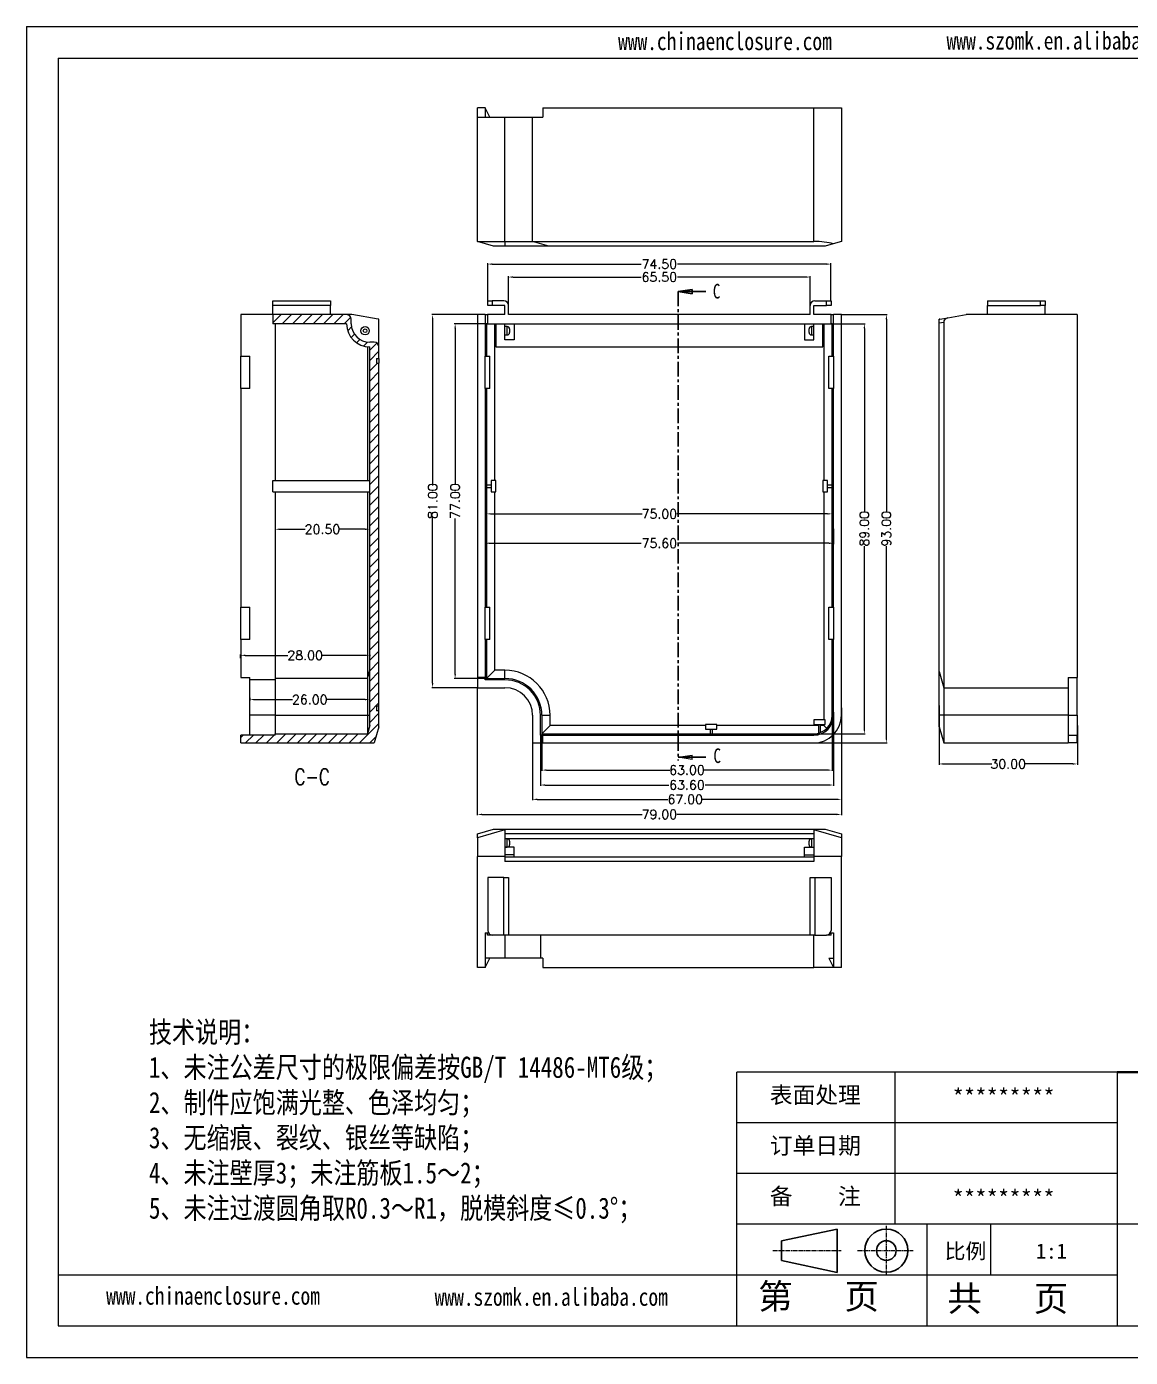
# Model space of a CAD drawing. Header units: inches. Extents: x 1800 to 3196, y 326 to 616.
# Drawn here: x 2262.4 to 2501.9, y 326.9 to 615.9 of the extents above; entities that cross this region are included whole.
import ezdxf

# ---------------------------------------------------------------- set-up
doc = ezdxf.new("R2010")
doc.units = ezdxf.units.IN
doc.header["$LTSCALE"] = 0.05
doc.linetypes.add('CENTER2', pattern=[28.575, 19.05, -3.175, 3.175, -3.175])
doc.linetypes.add('CENTERX2', pattern=[101.6, 63.5, -12.7, 12.7, -12.7])
doc.layers.add('文字', color=81, linetype='Continuous')
for name, color, linetype, lineweight in [('粗实线', 7, 'Continuous', 30), ('细实线', 3, 'Continuous', 9), ('细点划线', 2, 'CENTER2', 9)]:
    doc.layers.add(name, color=color, linetype=linetype, lineweight=lineweight)
doc.styles.add('SLDTEXTSTYLE0', font='TXT', dxfattribs={"width": 0.75})
doc.styles.add('SLDTEXTSTYLE3', font='TXT', dxfattribs={"width": 0.75, "bigfont": 'bigfont'})
doc.styles.get("Standard").update_dxf_attribs({"font": 'txt', "bigfont": 'gbcbig.shx'})
doc.styles.add('宋体', font='', dxfattribs={"width": 0.8, "height": 3.5})
doc.styles.get('宋体').set_extended_font_data('SimSun')
doc.dimstyles.new('2.5', dxfattribs={"dimtxt": 2, "dimasz": 1, "dimexe": 0.18, "dimexo": 0.0625, "dimgap": 0.09, "dimtad": 0, "dimzin": 0, "dimdsep": 46, "dimtxsty": 'Standard', "dimcen": 1, "dimclrd": 3, "dimclre": 3, "dimclrt": 256, "dimadec": 0, "dimazin": 2, "dimtfac": 1, "dimtofl": 0, "dimtmove": 0, "dimatfit": 3, "dimfxl": 1, "dimtolj": 1, "dimtzin": 0, "dimarcsym": 0})

# ---------------------------------------------------------------- blocks, each defined once
blk = doc.blocks.new('_CLOSED')
at = {"color": 0, "linetype": 'ByBlock', "lineweight": -2}
for p, q in [((-1, 0.166667), (0, 0)), ((-1, 0.166667), (-1, -0.166667)), ((0, 0), (-1, -0.166667)), ((0, 0), (-1, 0))]:
    blk.add_line(p, q, dxfattribs=at)
blk = doc.blocks.new('*D254')
at = {"color": 3, "lineweight": -2}
for p, q in [((2439.16, 466.25), (2439.16, 447.89)), ((2372.16, 460.25), (2372.16, 447.89)), ((2373.16, 448.07), (2401.53, 448.07)), ((2438.16, 448.07), (2409.04, 448.07))]:
    blk.add_line(p, q, dxfattribs=at)
at = {"color": 3}
for points in [[(2373.16, 448.24), (2373.16, 447.9), (2372.16, 448.07)], [(2438.16, 448.24), (2438.16, 447.9), (2439.16, 448.07)]]:
    blk.add_solid(points, dxfattribs=at)
at = {"layer": 'Defpoints', "color": 0}
for p in [(2439.16, 466.32), (2372.16, 460.32), (2439.16, 448.07)]:
    blk.add_point(p, dxfattribs=at)
at = {"insert": (2405.28, 448.07), "char_height": 2, "attachment_point": 5}
blk.add_mtext('\\A1;67.00', dxfattribs=at)
blk = doc.blocks.new('*D255')
at = {"color": 3, "lineweight": -2}
for p, q in [((2437.46, 466.97), (2437.46, 451)), ((2373.86, 461.95), (2373.86, 451)), ((2374.86, 451.18), (2401.74, 451.18)), ((2436.46, 451.18), (2409.59, 451.18))]:
    blk.add_line(p, q, dxfattribs=at)
at = {"color": 3}
for points in [[(2374.86, 451.35), (2374.86, 451.01), (2373.86, 451.18)], [(2436.46, 451.35), (2436.46, 451.01), (2437.46, 451.18)]]:
    blk.add_solid(points, dxfattribs=at)
at = {"layer": 'Defpoints', "color": 0}
for p in [(2437.46, 467.03), (2373.86, 462.02), (2373.86, 451.18)]:
    blk.add_point(p, dxfattribs=at)
at = {"insert": (2405.66, 451.18), "char_height": 2, "attachment_point": 5}
blk.add_mtext('\\A1;63.60', dxfattribs=at)
blk = doc.blocks.new('*D256')
at = {"color": 3, "lineweight": -2}
for p, q in [((2437.16, 466.25), (2437.16, 454.24)), ((2374.16, 462.25), (2374.16, 454.24)), ((2375.16, 454.42), (2401.91, 454.42)), ((2436.16, 454.42), (2409.42, 454.42))]:
    blk.add_line(p, q, dxfattribs=at)
at = {"color": 3}
for points in [[(2375.16, 454.59), (2375.16, 454.26), (2374.16, 454.42)], [(2436.16, 454.59), (2436.16, 454.26), (2437.16, 454.42)]]:
    blk.add_solid(points, dxfattribs=at)
at = {"layer": 'Defpoints', "color": 0}
for p in [(2437.16, 466.32), (2374.16, 462.32), (2374.16, 454.42)]:
    blk.add_point(p, dxfattribs=at)
at = {"insert": (2405.66, 454.42), "char_height": 2, "attachment_point": 5}
blk.add_mtext('\\A1;63.00', dxfattribs=at)
blk = doc.blocks.new('*D257')
at = {"color": 3, "lineweight": -2}
for p, q in [((2360.16, 472.25), (2360.16, 444.62)), ((2439.16, 467.91), (2439.16, 444.62)), ((2361.16, 444.8), (2395.91, 444.8)), ((2438.16, 444.8), (2403.42, 444.8))]:
    blk.add_line(p, q, dxfattribs=at)
at = {"color": 3}
for points in [[(2361.16, 444.96), (2361.16, 444.63), (2360.16, 444.8)], [(2438.16, 444.96), (2438.16, 444.63), (2439.16, 444.8)]]:
    blk.add_solid(points, dxfattribs=at)
at = {"layer": 'Defpoints', "color": 0}
for p in [(2360.16, 472.32), (2439.16, 467.98), (2360.16, 444.8)]:
    blk.add_point(p, dxfattribs=at)
at = {"insert": (2399.66, 444.8), "char_height": 2, "attachment_point": 5}
blk.add_mtext('\\A1;79.00', dxfattribs=at)
blk = doc.blocks.new('*D261')
at = {"color": 3, "lineweight": -2}
for p, q in [((2439.23, 553.32), (2449.11, 553.32)), ((2448.93, 552.32), (2448.93, 510.57)), ((2448.93, 461.32), (2448.93, 503.06)), ((2433.23, 460.32), (2449.11, 460.32))]:
    blk.add_line(p, q, dxfattribs=at)
at = {"color": 3}
for points in [[(2448.76, 552.32), (2449.09, 552.32), (2448.93, 553.32)], [(2448.76, 461.32), (2449.09, 461.32), (2448.93, 460.32)]]:
    blk.add_solid(points, dxfattribs=at)
at = {"layer": 'Defpoints', "color": 0}
for p in [(2439.16, 553.32), (2448.93, 553.32), (2433.16, 460.32)]:
    blk.add_point(p, dxfattribs=at)
at = {"insert": (2448.93, 506.82), "char_height": 2, "attachment_point": 5, "rotation": 90}
blk.add_mtext('\\A1;93.00', dxfattribs=at)
blk = doc.blocks.new('*D262')
at = {"color": 3, "lineweight": -2}
for p, q in [((2429.62, 551.32), (2444.33, 551.32)), ((2444.15, 550.32), (2444.15, 510.57)), ((2444.15, 463.32), (2444.15, 503.06)), ((2433.23, 462.32), (2444.33, 462.32))]:
    blk.add_line(p, q, dxfattribs=at)
at = {"color": 3}
for points in [[(2443.98, 550.32), (2444.32, 550.32), (2444.15, 551.32)], [(2443.98, 463.32), (2444.32, 463.32), (2444.15, 462.32)]]:
    blk.add_solid(points, dxfattribs=at)
at = {"layer": 'Defpoints', "color": 0}
for p in [(2429.56, 551.32), (2444.15, 551.32), (2433.16, 462.32)]:
    blk.add_point(p, dxfattribs=at)
at = {"insert": (2444.15, 506.82), "char_height": 2, "attachment_point": 5, "rotation": 90}
blk.add_mtext('\\A1;89.00', dxfattribs=at)
blk = doc.blocks.new('*D264')
at = {"color": 3, "lineweight": -2}
for p, q in [((2360.1, 553.32), (2350.28, 553.32)), ((2350.46, 552.32), (2350.46, 516.24)), ((2350.46, 473.32), (2350.46, 509.39)), ((2360.1, 472.32), (2350.28, 472.32))]:
    blk.add_line(p, q, dxfattribs=at)
at = {"color": 3}
for points in [[(2350.29, 552.32), (2350.62, 552.32), (2350.46, 553.32)], [(2350.29, 473.32), (2350.62, 473.32), (2350.46, 472.32)]]:
    blk.add_solid(points, dxfattribs=at)
at = {"layer": 'Defpoints', "color": 0}
for p in [(2350.46, 553.32), (2360.16, 553.32), (2360.16, 472.32)]:
    blk.add_point(p, dxfattribs=at)
at = {"insert": (2350.46, 512.82), "char_height": 2, "attachment_point": 5, "rotation": 90}
blk.add_mtext('\\A1;81.00', dxfattribs=at)
blk = doc.blocks.new('*D265')
at = {"color": 3, "lineweight": -2}
for p, q in [((2362.1, 551.32), (2355.17, 551.32)), ((2355.35, 550.32), (2355.35, 516.57)), ((2355.35, 475.32), (2355.35, 509.06)), ((2362.1, 474.32), (2355.17, 474.32))]:
    blk.add_line(p, q, dxfattribs=at)
at = {"color": 3}
for points in [[(2355.18, 550.32), (2355.52, 550.32), (2355.35, 551.32)], [(2355.18, 475.32), (2355.52, 475.32), (2355.35, 474.32)]]:
    blk.add_solid(points, dxfattribs=at)
at = {"layer": 'Defpoints', "color": 0}
for p in [(2355.35, 551.32), (2362.16, 551.32), (2362.16, 474.32)]:
    blk.add_point(p, dxfattribs=at)
at = {"insert": (2355.35, 512.82), "char_height": 2, "attachment_point": 5, "rotation": 90}
blk.add_mtext('\\A1;77.00', dxfattribs=at)
blk = doc.blocks.new('*D266')
at = {"color": 3, "lineweight": -2}
for p, q in [((2362.16, 510.04), (2362.16, 510.24)), ((2363.16, 510.06), (2395.91, 510.06)), ((2436.16, 510.06), (2403.42, 510.06)), ((2437.16, 509.15), (2437.16, 510.24))]:
    blk.add_line(p, q, dxfattribs=at)
at = {"color": 3}
for points in [[(2363.16, 510.22), (2363.16, 509.89), (2362.16, 510.06)], [(2436.16, 510.22), (2436.16, 509.89), (2437.16, 510.06)]]:
    blk.add_solid(points, dxfattribs=at)
at = {"layer": 'Defpoints', "color": 0}
for p in [(2362.16, 509.98), (2437.16, 510.06), (2437.16, 509.08)]:
    blk.add_point(p, dxfattribs=at)
at = {"insert": (2399.66, 510.06), "char_height": 2, "attachment_point": 5}
blk.add_mtext('\\A1;75.00', dxfattribs=at)
blk = doc.blocks.new('*D267')
at = {"color": 3, "lineweight": -2}
for p, q in [((2361.86, 506.84), (2361.86, 503.5)), ((2437.46, 506.84), (2437.46, 503.5)), ((2362.86, 503.68), (2395.74, 503.68)), ((2436.46, 503.68), (2403.59, 503.68))]:
    blk.add_line(p, q, dxfattribs=at)
at = {"color": 3}
for points in [[(2362.86, 503.85), (2362.86, 503.52), (2361.86, 503.68)], [(2436.46, 503.85), (2436.46, 503.52), (2437.46, 503.68)]]:
    blk.add_solid(points, dxfattribs=at)
at = {"layer": 'Defpoints', "color": 0}
for p in [(2361.86, 506.9), (2437.46, 506.9), (2437.46, 503.68)]:
    blk.add_point(p, dxfattribs=at)
at = {"insert": (2399.66, 503.68), "char_height": 2, "attachment_point": 5}
blk.add_mtext('\\A1;75.60', dxfattribs=at)
blk = doc.blocks.new('*D268')
at = {"color": 3, "lineweight": -2}
for p, q in [((2366.91, 554.38), (2366.91, 561.66)), ((2367.91, 561.48), (2395.74, 561.48)), ((2431.41, 561.48), (2403.59, 561.48)), ((2432.41, 554.38), (2432.41, 561.66))]:
    blk.add_line(p, q, dxfattribs=at)
at = {"color": 3}
for points in [[(2367.91, 561.64), (2367.91, 561.31), (2366.91, 561.48)], [(2431.41, 561.64), (2431.41, 561.31), (2432.41, 561.48)]]:
    blk.add_solid(points, dxfattribs=at)
at = {"layer": 'Defpoints', "color": 0}
for p in [(2432.41, 561.48), (2366.91, 554.32), (2432.41, 554.32)]:
    blk.add_point(p, dxfattribs=at)
at = {"insert": (2399.66, 561.48), "char_height": 2, "attachment_point": 5}
blk.add_mtext('\\A1;65.50', dxfattribs=at)
blk = doc.blocks.new('*D269')
at = {"color": 3, "lineweight": -2}
for p, q in [((2362.41, 556.38), (2362.41, 564.47)), ((2363.41, 564.29), (2395.74, 564.29)), ((2435.91, 564.29), (2403.59, 564.29)), ((2436.91, 556.38), (2436.91, 564.47))]:
    blk.add_line(p, q, dxfattribs=at)
at = {"color": 3}
for points in [[(2363.41, 564.46), (2363.41, 564.12), (2362.41, 564.29)], [(2435.91, 564.46), (2435.91, 564.12), (2436.91, 564.29)]]:
    blk.add_solid(points, dxfattribs=at)
at = {"layer": 'Defpoints', "color": 0}
for p in [(2362.41, 564.29), (2362.41, 556.32), (2436.91, 556.32)]:
    blk.add_point(p, dxfattribs=at)
at = {"insert": (2399.66, 564.29), "char_height": 2, "attachment_point": 5}
blk.add_mtext('\\A1;74.50', dxfattribs=at)
blk = doc.blocks.new('*D270')
at = {"color": 3, "lineweight": -2}
for p, q in [((2316.3, 506.83), (2316.3, 506.54)), ((2317.3, 506.72), (2322.8, 506.72)), ((2335.8, 506.72), (2330.31, 506.72)), ((2336.8, 504.33), (2336.8, 506.9))]:
    blk.add_line(p, q, dxfattribs=at)
at = {"color": 3}
for points in [[(2317.3, 506.89), (2317.3, 506.55), (2316.3, 506.72)], [(2335.8, 506.89), (2335.8, 506.55), (2336.8, 506.72)]]:
    blk.add_solid(points, dxfattribs=at)
at = {"layer": 'Defpoints', "color": 0}
for p in [(2316.3, 506.89), (2316.3, 506.72), (2336.8, 504.27)]:
    blk.add_point(p, dxfattribs=at)
at = {"insert": (2326.55, 506.72), "char_height": 2, "attachment_point": 5}
blk.add_mtext('\\A1;20.50', dxfattribs=at)
blk = doc.blocks.new('*D271')
at = {"color": 3, "lineweight": -2}
for p, q in [((2460.37, 468.43), (2460.37, 455.58)), ((2490.37, 464.1), (2490.37, 455.58)), ((2461.37, 455.76), (2471.78, 455.76)), ((2489.37, 455.76), (2478.96, 455.76))]:
    blk.add_line(p, q, dxfattribs=at)
at = {"color": 3}
for points in [[(2461.37, 455.93), (2461.37, 455.59), (2460.37, 455.76)], [(2489.37, 455.93), (2489.37, 455.59), (2490.37, 455.76)]]:
    blk.add_solid(points, dxfattribs=at)
at = {"layer": 'Defpoints', "color": 0}
for p in [(2460.37, 468.49), (2490.37, 464.17), (2490.37, 455.76)]:
    blk.add_point(p, dxfattribs=at)
at = {"insert": (2475.37, 455.76), "char_height": 2, "attachment_point": 5}
blk.add_mtext('\\A1;30.00', dxfattribs=at)
blk = doc.blocks.new('*D272')
at = {"color": 3, "lineweight": -2}
for p, q in [((2308.8, 478.73), (2308.8, 479.52)), ((2309.8, 479.34), (2319.05, 479.34)), ((2335.8, 479.34), (2326.56, 479.34)), ((2336.8, 479.45), (2336.8, 479.16))]:
    blk.add_line(p, q, dxfattribs=at)
at = {"color": 3}
for points in [[(2309.8, 479.51), (2309.8, 479.17), (2308.8, 479.34)], [(2335.8, 479.51), (2335.8, 479.17), (2336.8, 479.34)]]:
    blk.add_solid(points, dxfattribs=at)
at = {"layer": 'Defpoints', "color": 0}
for p in [(2308.8, 478.67), (2336.8, 479.51), (2336.8, 479.34)]:
    blk.add_point(p, dxfattribs=at)
at = {"insert": (2322.8, 479.34), "char_height": 2, "attachment_point": 5}
blk.add_mtext('\\A1;28.00', dxfattribs=at)
blk = doc.blocks.new('*D273')
at = {"color": 3, "lineweight": -2}
for p, q in [((2310.8, 470.1), (2310.8, 469.56)), ((2311.8, 469.74), (2320.05, 469.74)), ((2335.8, 469.74), (2327.56, 469.74)), ((2336.8, 468.52), (2336.8, 469.92))]:
    blk.add_line(p, q, dxfattribs=at)
at = {"color": 3}
for points in [[(2311.8, 469.9), (2311.8, 469.57), (2310.8, 469.74)], [(2335.8, 469.9), (2335.8, 469.57), (2336.8, 469.74)]]:
    blk.add_solid(points, dxfattribs=at)
at = {"layer": 'Defpoints', "color": 0}
for p in [(2310.8, 470.17), (2336.8, 469.74), (2336.8, 468.45)]:
    blk.add_point(p, dxfattribs=at)
at = {"insert": (2323.8, 469.74), "char_height": 2, "attachment_point": 5}
blk.add_mtext('\\A1;26.00', dxfattribs=at)

msp = doc.modelspace()

# ---------------------------------------------------------------- hatches: boundary and pattern name
at = {"linetype": 'Continuous', "lineweight": 0}
h = msp.add_hatch(dxfattribs=at)
h.set_pattern_fill('ANSI31', color=4, scale=0.5, style=0)
h.set_pattern_definition([(45, (46.6932, -36.0087), (-1.122532, 1.122532), [])])
edge = h.paths.add_edge_path(flags=0)
edge.add_line((2316.305, 462.315), (2316.305, 462.015))
edge.add_line((2316.305, 462.015), (2308.805, 462.015))
edge.add_line((2308.805, 462.015), (2308.805, 460.315))
edge.add_line((2308.805, 460.315), (2337.805, 460.315))
edge.add_line((2337.805, 460.315), (2338.805, 463.815))
edge.add_line((2338.805, 463.815), (2338.805, 467.315))
edge.add_line((2338.805, 467.315), (2338.305, 467.315))
edge.add_line((2338.305, 467.315), (2338.305, 468.315))
edge.add_line((2338.305, 468.315), (2338.805, 468.315))
edge.add_line((2338.805, 468.315), (2338.805, 542.815))
edge.add_line((2338.805, 542.815), (2338.305, 542.815))
edge.add_line((2338.305, 542.815), (2338.305, 543.815))
edge.add_line((2338.305, 543.815), (2338.805, 543.815))
edge.add_line((2338.805, 543.815), (2338.805, 546.315))
edge.add_arc((2337.805, 546.315), 1, 0, 90)
edge.add_line((2337.805, 547.315), (2336.805, 547.315))
edge.add_arc((2336.805, 551.315), 4, 180, 270, ccw=False)
edge.add_line((2332.805, 551.315), (2332.805, 552.315))
edge.add_arc((2331.805, 552.315), 1, 0, 90)
edge.add_line((2331.805, 553.315), (2315.805, 553.315))
edge.add_line((2315.805, 553.315), (2315.805, 551.315))
edge.add_line((2315.805, 551.315), (2331.805, 551.315))
edge.add_arc((2336.805, 551.315), 5, 180, 270)
edge.add_line((2336.805, 546.315), (2336.805, 464.096))
edge.add_line((2336.805, 464.096), (2336.296, 462.315))
edge.add_line((2336.296, 462.315), (2316.305, 462.315))

# ---------------------------------------------------------------- linework, layer by layer
for p, q in [((2262.353, 615.855), (2671.008, 615.855)), ((2262.353, 615.855), (2262.353, 326.907)), ((2269.233, 608.975), (2664.128, 608.975)), ((2269.233, 608.975), (2269.233, 333.787)), ((2499.015, 388.825), (2416.459, 388.825)), ((2416.459, 333.787), (2416.459, 388.825)), ((2450.857, 355.802), (2450.857, 388.825)), ((2416.459, 344.795), (2269.233, 344.795)), ((2269.233, 333.787), (2664.128, 333.787)), ((2262.353, 326.907), (2671.008, 326.907))]:
    msp.add_line(p, q)
at = {"color": 7, "linetype": 'Continuous', "lineweight": 15}
for p, q in [((2361.864, 598.197), (2360.164, 598.197)), ((2360.164, 596.197), (2360.164, 598.197)), ((2361.864, 598.197), (2361.864, 596.197)), ((2362.864, 596.197), (2361.864, 598.197)), ((2374.364, 598.197), (2374.364, 596.197)), ((2374.364, 598.197), (2433.164, 598.197)), ((2433.164, 569.197), (2433.164, 598.197)), ((2433.164, 598.197), (2439.164, 598.197)), ((2439.164, 598.197), (2439.164, 569.197)), ((2360.164, 569.197), (2360.164, 596.197)), ((2360.164, 596.197), (2366.164, 596.197)), ((2366.164, 569.197), (2366.164, 596.197)), ((2366.164, 596.197), (2372.164, 596.197)), ((2372.164, 569.197), (2372.164, 596.197)), ((2372.164, 596.197), (2374.364, 596.197)), ((2360.164, 569.197), (2366.164, 569.197)), ((2363.664, 568.197), (2360.164, 569.197)), ((2366.164, 568.197), (2363.664, 568.197)), ((2366.164, 569.197), (2372.164, 569.197)), ((2366.164, 569.197), (2366.164, 568.197)), ((2375.664, 568.197), (2366.164, 568.197)), ((2372.164, 569.197), (2433.164, 569.197)), ((2375.664, 568.197), (2372.164, 569.197)), ((2435.664, 568.197), (2375.664, 568.197)), ((2437.406, 568.695), (2435.664, 568.197)), ((2439.164, 569.197), (2437.406, 568.695)), ((2315.805, 556.315), (2328.305, 556.315)), ((2315.805, 555.315), (2315.805, 556.315)), ((2328.305, 555.315), (2315.805, 555.315)), ((2315.805, 553.315), (2315.805, 555.315)), ((2328.305, 556.315), (2328.305, 555.315)), ((2328.305, 553.315), (2328.305, 555.315)), ((2362.414, 555.315), (2362.414, 556.315)), ((2362.414, 556.315), (2363.414, 556.315)), ((2363.414, 555.315), (2362.414, 555.315)), ((2363.414, 556.315), (2363.414, 555.315)), ((2365.914, 556.315), (2363.414, 556.315)), ((2366.114, 555.315), (2363.414, 555.315)), ((2366.114, 553.315), (2366.114, 555.315)), ((2366.914, 553.315), (2366.914, 555.315)), ((2432.414, 553.315), (2432.414, 555.315)), ((2433.214, 555.315), (2435.914, 555.315)), ((2433.214, 553.315), (2433.214, 555.315)), ((2433.414, 556.315), (2435.914, 556.315)), ((2435.914, 555.315), (2435.914, 556.315)), ((2435.914, 556.315), (2436.914, 556.315)), ((2436.914, 555.315), (2435.914, 555.315)), ((2436.914, 556.315), (2436.914, 555.315)), ((2470.866, 556.315), (2470.866, 555.315)), ((2470.866, 556.315), (2482.366, 556.315)), ((2470.866, 555.315), (2482.366, 555.315)), ((2470.866, 553.315), (2470.866, 555.315)), ((2482.366, 555.315), (2482.366, 556.315)), ((2482.366, 556.315), (2483.366, 556.315)), ((2483.366, 555.315), (2482.366, 555.315)), ((2483.366, 556.315), (2483.366, 555.315)), ((2483.366, 553.315), (2483.366, 555.315)), ((2308.805, 553.315), (2308.805, 544.315)), ((2315.805, 553.315), (2308.805, 553.315)), ((2315.805, 553.315), (2315.805, 551.315)), ((2331.805, 553.315), (2315.805, 553.315)), ((2332.905, 553.315), (2331.805, 553.315)), ((2332.805, 551.315), (2332.805, 552.315)), ((2338.646, 552.342), (2332.905, 553.315)), ((2338.805, 546.315), (2338.805, 552.303)), ((2360.164, 553.315), (2360.164, 474.515)), ((2361.864, 553.315), (2360.164, 553.315)), ((2361.864, 553.315), (2361.864, 544.315)), ((2361.864, 553.315), (2362.364, 553.315)), ((2362.364, 553.315), (2362.364, 551.315)), ((2366.114, 553.315), (2362.364, 553.315)), ((2432.414, 553.315), (2366.914, 553.315)), ((2436.964, 553.315), (2433.214, 553.315)), ((2436.964, 551.315), (2436.964, 553.315)), ((2436.964, 553.315), (2437.464, 553.315)), ((2439.164, 553.315), (2437.464, 553.315)), ((2437.464, 544.315), (2437.464, 553.315)), ((2439.164, 466.315), (2439.164, 553.315)), ((2460.366, 551.464), (2460.366, 552.303)), ((2460.525, 552.342), (2462.239, 552.633)), ((2462.239, 552.633), (2466.266, 553.315)), ((2490.366, 553.315), (2466.266, 553.315)), ((2490.366, 553.315), (2490.366, 474.515)), ((2331.805, 551.315), (2315.805, 551.315)), ((2316.305, 551.315), (2316.305, 517.315)), ((2362.164, 551.315), (2362.164, 544.315)), ((2362.364, 551.315), (2362.164, 551.315)), ((2362.364, 551.315), (2436.964, 551.315)), ((2363.944, 517.315), (2363.944, 551.315)), ((2364.164, 551.315), (2364.164, 546.315)), ((2366.164, 547.815), (2366.164, 551.315)), ((2366.664, 550.715), (2366.164, 550.715)), ((2367.164, 550.215), (2367.164, 549.415)), ((2368.164, 551.315), (2368.164, 547.815)), ((2431.164, 551.315), (2431.164, 547.815)), ((2432.164, 549.815), (2432.164, 550.215)), ((2432.164, 549.415), (2432.164, 549.815)), ((2433.164, 550.715), (2432.664, 550.715)), ((2433.164, 547.815), (2433.164, 551.315)), ((2435.164, 546.315), (2435.164, 551.315)), ((2435.384, 551.315), (2435.384, 517.315)), ((2437.164, 551.315), (2436.964, 551.315)), ((2437.164, 544.315), (2437.164, 551.315)), ((2461.366, 551.634), (2460.366, 551.464)), ((2460.366, 475.815), (2460.366, 551.464)), ((2461.366, 551.634), (2461.366, 472.315)), ((2336.296, 546.341), (2336.296, 517.315)), ((2337.805, 547.315), (2336.805, 547.315)), ((2336.805, 464.096), (2336.805, 546.315)), ((2338.805, 543.815), (2338.805, 546.315)), ((2364.164, 546.315), (2435.164, 546.315)), ((2366.164, 548.915), (2366.664, 548.915)), ((2368.164, 547.815), (2366.164, 547.815)), ((2431.164, 547.815), (2433.164, 547.815)), ((2432.664, 548.915), (2433.164, 548.915)), ((2308.805, 537.315), (2308.805, 544.315)), ((2308.805, 544.315), (2310.805, 544.315)), ((2310.805, 537.315), (2310.805, 544.315)), ((2338.305, 543.815), (2338.805, 543.815)), ((2338.305, 543.815), (2338.305, 542.815)), ((2338.805, 543.815), (2338.805, 542.815)), ((2361.864, 537.315), (2361.864, 544.315)), ((2361.864, 544.315), (2362.864, 544.315)), ((2362.864, 537.315), (2362.864, 544.315)), ((2436.464, 537.315), (2436.464, 544.315)), ((2436.464, 544.315), (2437.464, 544.315)), ((2437.464, 544.315), (2437.464, 537.315)), ((2338.305, 542.815), (2338.805, 542.815)), ((2338.805, 468.315), (2338.805, 542.815)), ((2310.805, 537.315), (2308.805, 537.315)), ((2308.805, 537.315), (2308.805, 489.815)), ((2362.864, 537.315), (2361.864, 537.315)), ((2361.864, 537.315), (2361.864, 489.815)), ((2362.164, 537.315), (2362.164, 489.815)), ((2437.464, 537.315), (2436.464, 537.315)), ((2437.164, 489.815), (2437.164, 537.315)), ((2437.464, 489.815), (2437.464, 537.315)), ((2315.805, 514.815), (2315.805, 517.315)), ((2315.805, 517.315), (2336.805, 517.315)), ((2364.164, 517.315), (2363.164, 517.315)), ((2363.164, 517.315), (2363.164, 514.815)), ((2364.164, 514.815), (2364.164, 517.315)), ((2436.164, 517.315), (2435.164, 517.315)), ((2435.164, 517.315), (2435.164, 514.815)), ((2436.164, 514.815), (2436.164, 517.315)), ((2315.805, 514.815), (2336.805, 514.815)), ((2316.305, 514.815), (2316.305, 474.315)), ((2336.296, 514.815), (2336.296, 474.315)), ((2363.164, 516.315), (2362.164, 516.315)), ((2362.164, 515.815), (2363.164, 515.815)), ((2363.164, 514.815), (2364.164, 514.815)), ((2363.944, 476.096), (2363.944, 514.815)), ((2435.164, 514.815), (2436.164, 514.815)), ((2435.384, 514.815), (2435.384, 465.315)), ((2437.164, 516.315), (2436.164, 516.315)), ((2436.164, 515.815), (2437.164, 515.815)), ((2308.805, 482.815), (2308.805, 489.815)), ((2308.805, 489.815), (2310.805, 489.815)), ((2310.805, 482.815), (2310.805, 489.815)), ((2361.864, 482.815), (2361.864, 489.815)), ((2361.864, 489.815), (2362.864, 489.815)), ((2362.864, 482.815), (2362.864, 489.815)), ((2436.464, 482.815), (2436.464, 489.815)), ((2436.464, 489.815), (2437.464, 489.815)), ((2437.464, 489.815), (2437.464, 482.815)), ((2310.805, 482.815), (2308.805, 482.815)), ((2308.805, 482.815), (2308.805, 474.515)), ((2361.864, 482.815), (2361.864, 474.515)), ((2362.864, 482.815), (2361.864, 482.815)), ((2362.164, 482.815), (2362.164, 474.315)), ((2437.464, 482.815), (2436.464, 482.815)), ((2437.164, 466.315), (2437.164, 482.815)), ((2437.464, 466.315), (2437.464, 482.815)), ((2308.805, 474.515), (2310.805, 474.515)), ((2310.805, 474.015), (2310.805, 474.515)), ((2316.305, 474.015), (2310.805, 474.015)), ((2310.805, 466.315), (2310.805, 474.015)), ((2336.296, 474.315), (2316.305, 474.315)), ((2316.305, 474.315), (2316.305, 466.315)), ((2336.296, 474.315), (2336.805, 476.096)), ((2336.296, 474.315), (2336.296, 466.315)), ((2361.864, 474.515), (2360.164, 474.515)), ((2360.164, 474.515), (2360.164, 472.315)), ((2361.864, 474.015), (2361.864, 474.515)), ((2366.164, 474.015), (2361.864, 474.015)), ((2363.944, 476.096), (2362.164, 474.315)), ((2362.164, 474.315), (2366.164, 474.315)), ((2366.164, 476.096), (2363.944, 476.096)), ((2366.164, 474.315), (2366.164, 476.096)), ((2460.366, 475.815), (2461.366, 472.315)), ((2460.366, 466.315), (2460.366, 475.815)), ((2488.366, 474.515), (2490.366, 474.515)), ((2488.366, 474.515), (2488.366, 472.315)), ((2490.366, 466.315), (2490.366, 474.515)), ((2360.164, 472.315), (2366.164, 472.315)), ((2461.366, 472.315), (2488.366, 472.315)), ((2461.366, 472.315), (2461.366, 466.315)), ((2488.366, 472.315), (2488.366, 466.315)), ((2338.805, 468.315), (2338.305, 468.315)), ((2338.305, 468.315), (2338.305, 467.315)), ((2338.805, 467.315), (2338.805, 468.315)), ((2316.305, 466.315), (2310.805, 466.315)), ((2310.805, 462.015), (2310.805, 466.315)), ((2316.305, 466.315), (2336.296, 466.315)), ((2316.305, 466.315), (2316.305, 462.315)), ((2336.296, 466.315), (2336.805, 466.315)), ((2336.296, 466.315), (2336.296, 462.315)), ((2338.805, 467.315), (2338.305, 467.315)), ((2338.805, 463.815), (2338.805, 467.315)), ((2372.164, 466.315), (2372.164, 460.315)), ((2373.864, 462.015), (2373.864, 466.315)), ((2374.164, 466.315), (2374.164, 462.315)), ((2374.164, 466.315), (2375.944, 466.315)), ((2375.944, 464.096), (2375.944, 466.315)), ((2435.664, 465.315), (2433.164, 465.315)), ((2433.164, 465.315), (2433.164, 464.315)), ((2435.664, 464.315), (2435.664, 465.315)), ((2461.366, 466.315), (2460.366, 466.315)), ((2460.366, 463.815), (2460.366, 466.315)), ((2488.366, 466.315), (2461.366, 466.315)), ((2461.366, 466.315), (2461.366, 460.315)), ((2488.366, 466.315), (2488.366, 460.315)), ((2490.366, 466.315), (2490.366, 462.015)), ((2336.805, 464.096), (2336.296, 462.315)), ((2338.805, 463.815), (2337.805, 460.315)), ((2375.944, 464.096), (2374.164, 462.315)), ((2409.664, 464.096), (2375.944, 464.096)), ((2409.664, 464.315), (2409.664, 463.315)), ((2412.164, 464.315), (2409.664, 464.315)), ((2409.664, 463.315), (2412.164, 463.315)), ((2410.664, 463.315), (2410.664, 462.315)), ((2411.164, 462.315), (2411.164, 463.315)), ((2412.164, 463.315), (2412.164, 464.315)), ((2434.164, 464.096), (2412.164, 464.096)), ((2433.164, 464.315), (2435.664, 464.315)), ((2434.164, 464.315), (2434.164, 462.443)), ((2434.664, 462.607), (2434.664, 464.315)), ((2435.384, 464.096), (2434.664, 464.096)), ((2435.384, 464.315), (2435.384, 464.096)), ((2435.992, 463.487), (2435.384, 464.096)), ((2460.366, 463.815), (2461.366, 460.315)), ((2308.805, 460.315), (2308.805, 462.015)), ((2316.305, 462.015), (2308.805, 462.015)), ((2308.805, 460.315), (2337.805, 460.315)), ((2316.305, 462.315), (2336.296, 462.315)), ((2316.305, 462.015), (2316.305, 462.315)), ((2372.164, 460.315), (2374.364, 460.315)), ((2374.364, 462.015), (2373.864, 462.015)), ((2374.164, 462.315), (2433.164, 462.315)), ((2374.364, 462.015), (2433.164, 462.015)), ((2374.364, 460.315), (2374.364, 462.015)), ((2374.364, 460.315), (2433.164, 460.315)), ((2461.366, 460.315), (2488.366, 460.315)), ((2488.366, 462.015), (2490.366, 462.015)), ((2490.366, 460.315), (2488.366, 460.315)), ((2490.366, 460.315), (2490.366, 462.015)), ((2360.164, 440.593), (2363.664, 441.593)), ((2366.164, 441.435), (2360.164, 439.72)), ((2360.164, 439.72), (2360.164, 440.593)), ((2360.164, 439.72), (2360.164, 435.693)), ((2363.664, 441.593), (2366.164, 441.593)), ((2366.164, 441.593), (2366.164, 441.435)), ((2366.164, 441.593), (2433.164, 441.593)), ((2366.164, 441.435), (2366.164, 435.693)), ((2433.164, 440.593), (2366.164, 440.593)), ((2366.164, 439.593), (2433.164, 439.593)), ((2366.664, 439.493), (2366.164, 439.493)), ((2433.164, 439.493), (2432.664, 439.493)), ((2433.164, 441.593), (2435.664, 441.593)), ((2433.164, 441.435), (2433.164, 441.593)), ((2433.164, 441.435), (2433.164, 435.693)), ((2439.164, 439.72), (2433.164, 441.435)), ((2435.664, 441.593), (2439.164, 440.593)), ((2439.164, 440.593), (2439.164, 439.72)), ((2439.164, 439.72), (2439.164, 435.693)), ((2366.164, 437.693), (2366.664, 437.693)), ((2368.164, 437.657), (2366.164, 437.657)), ((2367.164, 438.993), (2367.164, 438.193)), ((2368.164, 435.593), (2368.164, 437.657)), ((2431.164, 437.657), (2433.164, 437.657)), ((2431.164, 435.593), (2431.164, 437.657)), ((2432.164, 438.193), (2432.164, 438.993)), ((2432.664, 437.693), (2433.164, 437.693)), ((2366.164, 435.693), (2360.164, 435.693)), ((2360.164, 411.593), (2360.164, 435.693)), ((2368.164, 436.023), (2366.164, 436.023)), ((2366.164, 435.693), (2366.164, 434.593)), ((2366.164, 435.593), (2433.164, 435.593)), ((2433.164, 434.593), (2366.164, 434.593)), ((2431.164, 436.023), (2433.164, 436.023)), ((2439.164, 435.693), (2433.164, 435.693)), ((2433.164, 435.693), (2433.164, 434.593)), ((2439.164, 411.593), (2439.164, 435.693)), ((2365.914, 431.093), (2362.414, 431.093)), ((2362.414, 431.093), (2362.414, 419.593)), ((2365.914, 418.593), (2365.914, 431.093)), ((2365.914, 431.093), (2366.914, 431.093)), ((2366.914, 431.093), (2366.914, 418.593)), ((2432.414, 418.593), (2432.414, 431.093)), ((2432.414, 431.093), (2433.414, 431.093)), ((2433.414, 431.093), (2433.414, 418.593)), ((2433.414, 431.093), (2436.914, 431.093)), ((2436.914, 431.093), (2436.914, 419.593)), ((2361.864, 419.093), (2362.364, 419.093)), ((2361.864, 419.093), (2361.864, 411.593)), ((2362.364, 418.593), (2362.364, 419.093)), ((2436.964, 419.093), (2437.464, 419.093)), ((2436.964, 418.593), (2436.964, 419.093)), ((2437.464, 419.093), (2437.464, 411.593)), ((2363.414, 418.593), (2362.364, 418.593)), ((2365.914, 418.593), (2363.414, 418.593)), ((2366.914, 418.593), (2365.914, 418.593)), ((2432.414, 418.593), (2366.914, 418.593)), ((2373.864, 418.593), (2373.864, 413.593)), ((2433.414, 418.593), (2432.414, 418.593)), ((2433.414, 418.593), (2435.914, 418.593)), ((2436.964, 418.593), (2435.914, 418.593)), ((2361.864, 411.593), (2362.864, 413.593)), ((2362.864, 413.593), (2361.864, 413.593)), ((2366.164, 413.593), (2362.864, 413.593)), ((2373.864, 413.593), (2366.164, 413.593)), ((2374.364, 413.593), (2373.864, 413.593)), ((2374.364, 413.593), (2374.364, 411.593)), ((2436.464, 413.593), (2437.464, 411.593)), ((2436.464, 413.593), (2437.464, 413.593)), ((2361.864, 411.593), (2360.164, 411.593)), ((2374.364, 411.593), (2433.164, 411.593)), ((2437.464, 411.593), (2433.164, 411.593)), ((2439.164, 411.593), (2437.464, 411.593))]:
    msp.add_line(p, q, dxfattribs=at)
at = {"color": 1, "linetype": 'CENTERX2', "lineweight": 30}
msp.add_line((2403.764, 558.308), (2403.764, 456.477), dxfattribs=at)
at = {"color": 7, "linetype": 'Continuous', "lineweight": 30}
for p, q in [((2409.764, 558.308), (2403.764, 558.308)), ((2409.764, 457.2), (2403.764, 457.2))]:
    msp.add_line(p, q, dxfattribs=at)
at = {"color": 8, "linetype": 'Continuous', "lineweight": 15}
for p, q in [((2366.664, 548.915), (2366.664, 550.715)), ((2432.664, 550.715), (2432.664, 549.815)), ((2432.664, 549.815), (2432.664, 548.915)), ((2488.366, 466.315), (2490.366, 466.315)), ((2366.664, 437.693), (2366.664, 439.493)), ((2432.664, 439.493), (2432.664, 437.693)), ((2366.164, 418.593), (2366.164, 413.593)), ((2433.164, 411.593), (2433.164, 418.593))]:
    msp.add_line(p, q, dxfattribs=at)
at = {"color": 0, "linetype": 'ByBlock', "lineweight": -2}
for p, q in [((2403.764, 457.2), (2406.764, 457.7)), ((2406.764, 456.7), (2403.764, 457.2)), ((2403.764, 457.2), (2406.764, 457.2)), ((2406.764, 456.7), (2406.764, 457.7))]:
    msp.add_line(p, q, dxfattribs=at)
at = {"color": 7, "linetype": 'Continuous', "lineweight": 15}
for radius in [0.9, 0.4]:
    msp.add_circle((2335.805, 549.815), radius, dxfattribs=at)
for centre, radius, start, end in [((2365.914, 555.315), 1, 0, 90), ((2433.414, 555.315), 1, 90, 180), ((2331.805, 552.315), 1, 0, 90), ((2336.805, 551.315), 5, 180, 270), ((2336.805, 551.315), 4, 180, 270), ((2366.664, 550.215), 0.5, 0, 90), ((2366.664, 549.415), 0.5, 270, 0), ((2432.664, 550.215), 0.5, 90, 180), ((2432.664, 549.415), 0.5, 180, 270), ((2337.805, 546.315), 1, 0, 90), ((2366.164, 466.315), 9.78, 0, 90), ((2366.164, 466.315), 8, 0, 90), ((2366.164, 466.315), 7.7, 0, 90), ((2366.164, 466.315), 6, 0, 90), ((2433.164, 466.315), 4.3, 270, 0), ((2433.164, 466.315), 6, 270, 0), ((2433.164, 466.315), 4, 270, 0), ((2366.664, 438.993), 0.5, 0, 90), ((2432.664, 438.993), 0.5, 90, 180), ((2366.664, 438.193), 0.5, 270, 0), ((2432.664, 438.193), 0.5, 180, 270), ((2363.414, 419.593), 1, 180, 270), ((2435.914, 419.593), 1, 270, 0)]:
    msp.add_arc(centre, radius, start, end, dxfattribs=at)
for centre, major_axis, ratio, start_param, end_param in [((2433.164, 567.483), (6, 0), 0.2857143, 0.7853982, 1.5707963), ((2338.479, 551.356), (-1.027, 0.174), 0.9604833, 4.5552094, 4.712389), ((2460.692, 551.356), (1.027, 0.174), 0.9604833, 1.5707963, 1.7279759), ((2462.406, 551.647), (1.027, 0.174), 0.9604833, 1.5707963, 2.9802145)]:
    msp.add_ellipse(centre, major_axis=major_axis, ratio=ratio, start_param=start_param, end_param=end_param, dxfattribs=at)
at = {"layer": '粗实线', "color": 7, "lineweight": 40}
msp.add_line((2664.128, 388.825), (2499.015, 388.825), dxfattribs=at)
at = {"layer": '粗实线', "color": 7}
for p, q in [((2438.214, 354.772), (2426.186, 352.223)), ((2438.214, 354.772), (2438.214, 345.346)), ((2426.186, 352.223), (2426.186, 347.97)), ((2426.186, 347.97), (2438.214, 345.346))]:
    msp.add_line(p, q, dxfattribs=at)
for radius in [4.676, 2.127]:
    msp.add_circle((2448.918, 350.096), radius, dxfattribs=at)
at = {"layer": '细实线', "color": 7}
for p, q in [((2499.015, 388.825), (2499.015, 333.787)), ((2499.015, 377.817), (2416.459, 377.817)), ((2499.015, 366.81), (2416.459, 366.81)), ((2664.128, 355.802), (2416.459, 355.802)), ((2457.737, 355.802), (2457.737, 333.787)), ((2471.496, 355.802), (2471.496, 344.795)), ((2499.015, 344.795), (2416.459, 344.795))]:
    msp.add_line(p, q, dxfattribs=at)
at = {"layer": '细点划线', "color": 7}
for p, q in [((2448.918, 355.479), (2448.918, 344.795)), ((2424.269, 350.096), (2439.135, 350.096)), ((2442.664, 350.096), (2454.75, 350.096))]:
    msp.add_line(p, q, dxfattribs=at)

# ---------------------------------------------------------------- block references
at = {"color": 7, "linetype": 'Continuous', "lineweight": 30, "xscale": 3, "yscale": 3, "zscale": 0.5, "rotation": 180}
msp.add_blockref('_CLOSED', (2403.764, 558.308), dxfattribs=at)

# ---------------------------------------------------------------- texts
at = {"color": 7, "linetype": 'Continuous', "char_height": 3.175, "attachment_point": 1, "style": 'SLDTEXTSTYLE0'}
for insert in [(2411.272, 559.993), (2411.407, 459.138)]:
    msp.add_mtext('C', dxfattribs=dict(at, insert=insert))
at = {"color": 0, "linetype": 'Continuous', "lineweight": 0, "insert": (2324.323, 454.719), "char_height": 3.5, "attachment_point": 2, "style": 'SLDTEXTSTYLE3'}
msp.add_mtext('C-C', dxfattribs=at)
at = {"char_height": 3.62001, "width": 2057.43538, "attachment_point": 1}
for s, insert in [('{\\fSimHei|b0|i0|c134|p49;表面处理}', (2423.637, 385.701)), ('{\\fSimHei|b0|i0|c134|p49;*********}', (2463.286, 385.235)), ('{\\fSimHei|b0|i0|c134|p49;订单日期}', (2423.637, 374.693)), ('{\\fSimHei|b0|i0|c134|p49;备    注}', (2423.637, 363.686)), ('{\\fSimHei|b0|i0|c134|p49;*********}', (2463.286, 363.22))]:
    msp.add_mtext(s, dxfattribs=dict(at, insert=insert))
at = {"layer": '文字', "color": 0, "attachment_point": 1, "style": '宋体'}
for s, insert, char_height, width in [('www.chinaenclosure.com', (2390.704, 614.631), 3.87465, 68.0739), ('www.szomk.en.alibaba.com', (2461.989, 614.754), 3.87465, 68.0739), ('{\\H1.111x;技术说明：\\P1、未注公差尺寸的极限偏差按GB/T 14486-MT6级；\\P2、制件应饱满光整、色泽均匀；\\P3、无缩痕、裂纹、银丝等缺陷；\\P4、未注壁厚3；未注筋板1.5～2；\\P5、未注过渡圆角取R0.3～R1，脱模斜度≤0.3%%D；}', (2288.895, 399.837), 4.12782, 167.39647), ('www.chinaenclosure.com', (2279.617, 342.223), 3.87465, 68.0739), ('www.szomk.en.alibaba.com', (2350.902, 341.983), 3.87465, 68.0739)]:
    msp.add_mtext(s, dxfattribs=dict(at, insert=insert, char_height=char_height, width=width))
at = {"layer": '细实线', "color": 7, "attachment_point": 1}
for s, insert, char_height, width in [('{\\fSimSun|b0|i0|c134|p54;比例}', (2461.589, 351.633), 3.30226, 14.49589), ('{\\fSimSun|b0|i0|c134|p54;1:1}', (2481.369, 351.633), 3.30226, 14.49589), ('{\\fSimSun|b0|i0|c134|p54;第   页}', (2421.09, 342.903), 5.50377, 41.27824), ('{\\fSimSun|b0|i0|c134|p54; 共   页}', (2458.41, 342.435), 5.50377, 41.27824)]:
    msp.add_mtext(s, dxfattribs=dict(at, insert=insert, char_height=char_height, width=width))

# ---------------------------------------------------------------- dimensions: what is measured, and where the dimension line sits
for base, p1, p2, picture, middle in [((2362.414, 564.291), (2436.914, 556.315), (2362.414, 556.315), '*D269', (2399.664, 564.291)), ((2432.414, 561.477), (2366.914, 554.315), (2432.414, 554.315), '*D268', (2399.664, 561.477)), ((2437.164, 510.058), (2362.164, 509.978), (2437.164, 509.083), '*D266', (2399.664, 510.058)), ((2316.305, 506.72), (2336.805, 504.272), (2316.305, 506.893), '*D270', (2326.555, 506.72)), ((2437.464, 503.682), (2361.864, 506.901), (2437.464, 506.901), '*D267', (2399.664, 503.682)), ((2336.805, 479.34), (2308.805, 478.665), (2336.805, 479.515), '*D272', (2322.805, 479.34)), ((2336.805, 469.737), (2310.805, 470.165), (2336.805, 468.454), '*D273', (2323.805, 469.737)), ((2490.366, 455.762), (2460.366, 468.491), (2490.366, 464.165), '*D271', (2475.366, 455.762)), ((2374.164, 454.424), (2437.164, 466.315), (2374.164, 462.315), '*D256', (2405.664, 454.424))]:
    dim = msp.add_linear_dim(base=base, p1=p1, p2=p2, dimstyle='2.5')
    dim.commit()
    dim.dimension.update_dxf_attribs({"geometry": picture, "text_midpoint": middle})
for base, p1, p2, picture, middle in [((2350.457, 553.315), (2360.164, 472.315), (2360.164, 553.315), '*D264', (2350.457, 512.815)), ((2355.35, 551.315), (2362.164, 474.315), (2362.164, 551.315), '*D265', (2355.35, 512.815)), ((2444.149, 551.315), (2433.164, 462.315), (2429.562, 551.315), '*D262', (2444.149, 506.815))]:
    dim = msp.add_linear_dim(base=base, p1=p1, p2=p2, angle=90, dimstyle='2.5')
    dim.commit()
    dim.dimension.update_dxf_attribs({"geometry": picture, "text_midpoint": middle})
dim = msp.add_linear_dim(base=(2448.925, 553.315), p1=(2433.164, 460.315), p2=(2439.164, 553.315), angle=90, dimstyle='2.5')
dim.commit()
dim.dimension.update_dxf_attribs({"geometry": '*D261', "text_midpoint": (2448.925, 506.815), "dimtype": 160})
for base, p1, p2, picture, middle in [((2360.164, 444.797), (2439.164, 467.976), (2360.164, 472.315), '*D257', (2399.664, 444.797)), ((2439.164, 448.069), (2372.164, 460.315), (2439.164, 466.315), '*D254', (2405.283, 448.069)), ((2373.864, 451.18), (2437.464, 467.03), (2373.864, 462.015), '*D255', (2405.664, 451.18))]:
    dim = msp.add_linear_dim(base=base, p1=p1, p2=p2, dimstyle='2.5')
    dim.commit()
    dim.dimension.update_dxf_attribs({"geometry": picture, "text_midpoint": middle, "dimtype": 160})

doc.saveas('drawing.dxf')
